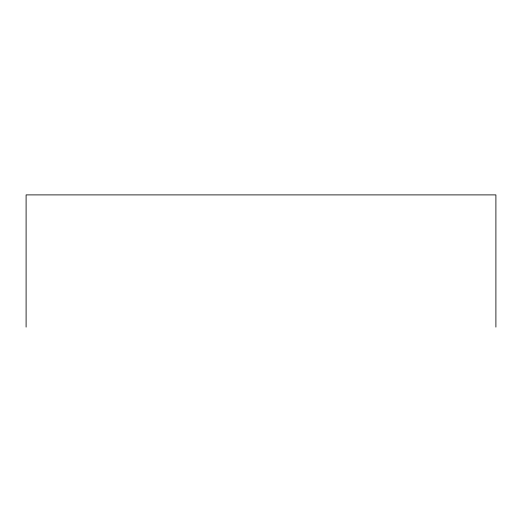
<?xml version="1.0" encoding="UTF-8"?>
<svg xmlns="http://www.w3.org/2000/svg" width="522" height="522" viewBox="0 0 522 522"><rect width="100%" height="100%" fill="white"/><g stroke="black" fill="none" stroke-linecap="round" stroke-linejoin="round"><path stroke-width="0.78" d="M495.9 327.105L495.9 194.895L26.1 194.895L26.1 327.105"/></g></svg>
